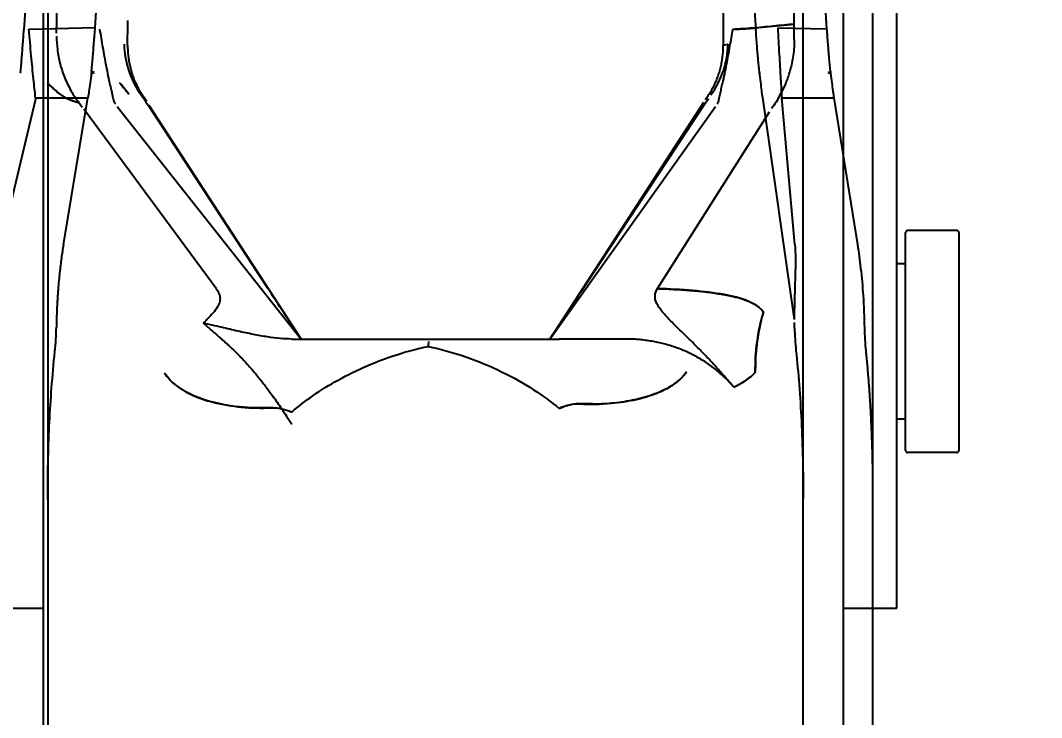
# Model space of a CAD drawing. Header units: millimetres. Extents: x 324 to 7054, y -67 to 2159.
# Drawn here: x 4448.41 to 4471.38, y 1478.46 to 1494.15 of the extents above; entities that cross this region are included whole.
import ezdxf

# ---------------------------------------------------------------- set-up
doc = ezdxf.new("R2010")
doc.units = ezdxf.units.MM
doc.header["$LTSCALE"] = 153.67
doc.header["$PDMODE"] = 3
doc.header["$PDSIZE"] = 8
doc.layers.get('0').update_dxf_attribs({"linetype": 'CONTINUOUS'})
doc.layers.get('Defpoints').update_dxf_attribs({"linetype": 'CONTINUOUS'})
doc.layers.add('CONSTRUCTION_BODIES', color=7, linetype='CONTINUOUS')
doc.styles.get("Standard").update_dxf_attribs({"font": 'times.ttf'})
doc.dimstyles.get("Standard").update_dxf_attribs({"dimtxt": 17.5, "dimasz": 17.5, "dimexe": 1.5, "dimexo": 1, "dimtad": 1, "dimdsep": 46, "dimtxsty": 'Standard', "dimblk": '_FILLED', "dimblk1": '_FILLED', "dimblk2": '_FILLED', "dimcen": 0.09, "dimazin": 2, "dimtol": 1, "dimtp": 0.01, "dimtm": 0.01, "dimtfac": 1, "dimtofl": 0, "dimtmove": 0, "dimatfit": 3, "dimldrblk": '_FILLED', "dimfxl": 1, "dimtolj": 1, "dimarcsym": 0})

# ---------------------------------------------------------------- blocks, each defined once
blk = doc.blocks.new('_FILLED')
at = {"color": 0, "linetype": 'ByBlock'}
blk.add_solid([(0, 0), (-1, 0.2143), (-1, -0.2143)], dxfattribs=at)
blk = doc.blocks.new('*D272')
at = {"color": 0, "lineweight": -2}
for p, q in [((4444.035, 1611.977), (4530.5, 1611.977)), ((4529, 1594.477), (4529, 1521.731)), ((4529, 1429.477), (4529, 1502.223)), ((4444.035, 1411.977), (4530.5, 1411.977))]:
    blk.add_line(p, q, dxfattribs=at)
at = {"layer": 'Defpoints', "color": 0}
for p in [(4443.035, 1611.977), (4443.035, 1411.977), (4529, 1411.977)]:
    blk.add_point(p, dxfattribs=at)
at = {"color": 0, "linetype": 'ByBlock', "lineweight": -2, "xscale": 17.5, "yscale": 17.5, "zscale": 17.5}
for p, rotation in [((4529, 1611.977), 90), ((4529, 1411.977), 270)]:
    blk.add_blockref('_FILLED', p, dxfattribs=dict(at, rotation=rotation))
at = {"insert": (4529, 1511.977), "char_height": 17.5, "attachment_point": 5}
blk.add_mtext('\\A1;\\A1;%%c200', dxfattribs=at)

msp = doc.modelspace()

# ---------------------------------------------------------------- linework, layer by layer
at = {"linetype": 'Continuous'}
for p, q in [((4448.92493, 1414.96197), (4448.92545, 1543.91706)), ((4466.92493, 1414.9619), (4466.92545, 1543.91699)), ((4468.1252, 1480.92093), (4468.12545, 1543.91698)), ((4468.32521, 1484.47081), (4468.32523, 1489.37106)), ((4469.47523, 1489.42093), (4468.37523, 1489.42093)), ((4469.52523, 1489.37105), (4469.52521, 1484.47081)), ((4468.27523, 1488.67093), (4468.12523, 1488.67093)), ((4468.27522, 1485.17093), (4468.12522, 1485.17093)), ((4469.47521, 1484.42093), (4468.37521, 1484.42093)), ((4447.7252, 1480.92102), (4448.9252, 1480.92101)), ((4466.9252, 1480.92094), (4468.1252, 1480.92093))]:
    msp.add_line(p, q, dxfattribs=at)
for centre, start, end in [((4468.37523, 1489.37093), 89.99977, 179.856874), ((4469.47523, 1489.37093), 0.137027, 89.99977), ((4468.27523, 1488.72093), 269.99977, 359.891071), ((4468.27522, 1485.12093), 0.108468, 89.99977), ((4468.37521, 1484.47093), 180.142665, 269.99977), ((4469.47521, 1484.47093), 269.99977, 359.862512)]:
    msp.add_arc(centre, 0.05, start, end, dxfattribs=at)
at = {"layer": 'CONSTRUCTION_BODIES', "linetype": 'Continuous'}
for p, q in [((4449.02022, 1508.41767), (4449.01982, 1409.97716)), ((4466.01982, 1409.97709), (4466.02022, 1508.4176)), ((4467.58285, 1508.40559), (4467.58245, 1409.63331)), ((4448.94905, 1500.90977), (4448.48407, 1493.93559)), ((4450.08743, 1493.98597), (4450.54905, 1500.90976)), ((4464.4937, 1500.87419), (4464.95689, 1493.92587)), ((4466.55476, 1493.95776), (4466.0937, 1500.87418)), ((4449.22017, 1497.06814), (4449.22016, 1494.00219)), ((4464.22017, 1497.10113), (4464.22016, 1494.01873)), ((4465.82016, 1494.06615), (4465.82017, 1497.10112)), ((4448.59643, 1493.95017), (4450.08743, 1493.98589)), ((4465.01851, 1493.98616), (4465.82016, 1494.06619)), ((4465.44745, 1493.98425), (4466.55476, 1493.95763)), ((4465.82107, 1493.71785), (4465.82016, 1494.06619)), ((4464.22142, 1493.58778), (4464.32874, 1493.61669)), ((4448.4206, 1492.97691), (4448.40611, 1492.97029)), ((4450.00658, 1492.99993), (4450.00124, 1492.95499)), ((4450.00124, 1492.95499), (4450.06319, 1492.97689)), ((4450.06319, 1492.97689), (4450.00658, 1492.99993)), ((4465.01429, 1492.97735), (4465.03381, 1492.97785)), ((4466.58253, 1492.97682), (4466.63297, 1492.99742)), ((4466.58253, 1492.97682), (4466.63746, 1492.95718)), ((4466.63297, 1492.99742), (4466.63746, 1492.95718)), ((4450.63461, 1492.74201), (4450.65021, 1492.72723)), ((4451.12031, 1492.47346), (4451.12707, 1492.47482)), ((4451.12707, 1492.47482), (4451.14396, 1492.47714)), ((4448.74459, 1492.37897), (4447.96178, 1489.09343)), ((4448.74603, 1492.40218), (4449.92442, 1492.40249)), ((4449.37319, 1489.09519), (4449.92442, 1492.40249)), ((4451.29695, 1492.24333), (4454.72013, 1486.97685)), ((4463.78058, 1492.30054), (4460.32013, 1486.97683)), ((4463.78697, 1492.23985), (4461.07684, 1488.1256)), ((4465.10144, 1492.41116), (4465.81961, 1487.41353)), ((4465.53793, 1492.40427), (4466.71218, 1492.40325)), ((4465.83108, 1489.10465), (4465.53793, 1492.40427)), ((4466.71218, 1492.40325), (4467.24171, 1489.10263)), ((4452.8125, 1488.11283), (4449.83281, 1492.1473)), ((4450.58327, 1492.21391), (4454.72013, 1486.97685)), ((4451.2943, 1492.2189), (4453.96149, 1488.13769)), ((4460.32013, 1486.97683), (4464.04955, 1492.21386)), ((4462.74358, 1488.11257), (4465.26047, 1492.09303)), ((4465.10348, 1487.61133), (4465.12433, 1487.58311)), ((4454.51187, 1486.97685), (4460.52839, 1486.97683)), ((4454.72015, 1486.97684), (4460.32012, 1486.97684)), ((4462.02524, 1486.97695), (4460.52839, 1486.97679)), ((4464.94403, 1486.41188), (4464.94258, 1486.2248)), ((4464.94258, 1486.22479), (4464.90479, 1486.18684))]:
    msp.add_line(p, q, dxfattribs=at)
msp.add_lwpolyline([(4448.74603, 1492.40218), (4448.74647, 1492.39446), (4448.74598, 1492.38672), (4448.74459, 1492.37897)], dxfattribs=at)
for centre, radius, start, end in [((4382.4165, 1494.13505), 68.40365, 359.5457956, 0.0112145), ((4404.7591, 1493.97776), 44.46106, 359.851125, 0.031485), ((4535.98224, 1494.01258), 71.76208, 179.9950892, 180.3392146), ((4452.76011, 1493.65698), 2.02226, 181.205471, 215.819827), ((4462.30608, 1493.65741), 2.02312, 324.110117, 358.846621), ((4426.55483, 1476.23408), 29.46965, 33.081829, 33.447898), ((4491.39966, 1474.40426), 32.91025, 146.688365, 146.937633), ((3897.72502, 1123.71711), 664.9822, 33.11149097, 33.2309755), ((4928.68297, 1179.22238), 560.42536, 146.5510268, 146.6916623), ((4469.6433, 1486.28788), 4.70092, 164.006721, 178.48871), ((4443.23679, 1487.33172), 5.97913, 353.887507, 359.151148), ((4471.80787, 1487.35788), 5.98427, 181.303996, 186.124982), ((4473.34534, 1487.32302), 5.94837, 180.893958, 185.92004)]:
    msp.add_arc(centre, radius, start, end, dxfattribs=at)
for points, knots in [([(4448.40611, 1492.97029), (4448.41576, 1493.0677), (4448.4345, 1493.2711), (4448.46033, 1493.5929), (4448.47619, 1493.81728), (4448.48407, 1493.93559)], [0, 0, 0, 0, 0.30322097, 0.63270289, 1, 1, 1, 1]), ([(4448.74604, 1492.40171), (4448.73001, 1492.54291), (4448.69735, 1492.85851), (4448.64677, 1493.3746), (4448.61383, 1493.74963), (4448.59643, 1493.95017)], [0, 0, 0, 0, 0.27402517, 0.6118356, 1, 1, 1, 1]), ([(4450.00675, 1493.00115), (4450.01705, 1493.1025), (4450.03479, 1493.31398), (4450.06131, 1493.64225), (4450.07961, 1493.86901), (4450.08743, 1493.98589)], [0, 0, 0, 0, 0.30929961, 0.64433458, 1, 1, 1, 1]), ([(4450.42825, 1492.68484), (4450.39806, 1492.82941), (4450.34102, 1493.11657), (4450.26301, 1493.53762), (4450.21833, 1493.81456), (4450.19433, 1493.94785)], [0, 0, 0, 0, 0.34491087, 0.68371567, 1, 1, 1, 1]), ([(4464.43178, 1493.94763), (4464.40846, 1493.82014), (4464.3649, 1493.55561), (4464.28913, 1493.15261), (4464.23398, 1492.87764), (4464.20458, 1492.73875)], [0, 0, 0, 0, 0.3160764, 0.65377409, 1, 1, 1, 1]), ([(4465.82016, 1494.06615), (4465.66205, 1494.04996), (4465.34972, 1494.01965), (4464.8876, 1493.97158), (4464.58239, 1493.95394), (4464.43178, 1493.94763)], [0, 0, 0, 0, 0.34213894, 0.67551093, 1, 1, 1, 1]), ([(4464.43178, 1493.94763), (4464.49591, 1493.94963), (4464.62531, 1493.95514), (4464.82084, 1493.96924), (4464.95226, 1493.98014), (4465.01851, 1493.98619)], [0, 0, 0, 0, 0.32731044, 0.66059407, 1, 1, 1, 1]), ([(4465.03381, 1492.97785), (4465.02436, 1493.07226), (4465.00594, 1493.27099), (4464.98038, 1493.58702), (4464.9647, 1493.80865), (4464.95689, 1493.92587)], [0, 0, 0, 0, 0.2992617, 0.62945862, 1, 1, 1, 1]), ([(4465.44745, 1493.98425), (4465.45822, 1493.78388), (4465.47838, 1493.39698), (4465.50983, 1492.87022), (4465.52919, 1492.54375), (4465.53792, 1492.40375)], [0, 0, 0, 0, 0.38025359, 0.73418811, 1, 1, 1, 1]), ([(4466.63284, 1492.99849), (4466.62291, 1493.09754), (4466.60579, 1493.30383), (4466.58007, 1493.62356), (4466.56237, 1493.84409), (4466.55476, 1493.95763)], [0, 0, 0, 0, 0.310324, 0.64526092, 1, 1, 1, 1]), ([(4449.21984, 1493.79379), (4449.21952, 1493.69312), (4449.23204, 1493.48705), (4449.29111, 1493.17584), (4449.39403, 1492.86174), (4449.53767, 1492.56425), (4449.65827, 1492.38036), (4449.72142, 1492.29656)], [0, 0, 0, 0, 0.18811415, 0.384557, 0.59037762, 0.80393346, 1, 1, 1, 1]), ([(4465.82107, 1493.71785), (4465.82145, 1493.64541), (4465.81602, 1493.50911), (4465.79254, 1493.31771), (4465.7596, 1493.15022), (4465.721, 1493.00315), (4465.67755, 1492.86816), (4465.62664, 1492.73586), (4465.56596, 1492.59679), (4465.4862, 1492.45587), (4465.4407, 1492.3534), (4465.41003, 1492.30582)], [0, 0, 0, 0, 0.14596814, 0.27441333, 0.38820426, 0.48962778, 0.58062826, 0.67377174, 0.77521094, 0.88593818, 1, 1, 1, 1]), ([(4450.81838, 1493.59279), (4450.81809, 1493.55172), (4450.81995, 1493.47006), (4450.82998, 1493.34848), (4450.84712, 1493.22837), (4450.87143, 1493.10925), (4450.90257, 1492.993), (4450.93992, 1492.88088), (4450.98258, 1492.77399), (4451.03063, 1492.67125), (4451.0841, 1492.57215), (4451.12341, 1492.5084), (4451.14396, 1492.47714)], [0, 0, 0, 0, 0.10451917, 0.20768516, 0.31027251, 0.41307142, 0.51685027, 0.61632965, 0.71362696, 0.80954287, 0.90479319, 1, 1, 1, 1]), ([(4463.89624, 1492.47867), (4463.91674, 1492.50987), (4463.95583, 1492.57332), (4464.00891, 1492.67166), (4464.05643, 1492.77311), (4464.09857, 1492.87825), (4464.13588, 1492.98936), (4464.16727, 1493.10534), (4464.19195, 1493.22489), (4464.20931, 1493.34493), (4464.21954, 1493.46594), (4464.22156, 1493.54705), (4464.22136, 1493.58778)], [0, 0, 0, 0, 0.09555106, 0.19058409, 0.28581994, 0.38209007, 0.48031689, 0.58558684, 0.68938193, 0.79250965, 0.89578741, 1, 1, 1, 1]), ([(4450.00154, 1492.95633), (4449.99234, 1492.88438), (4449.97684, 1492.75088), (4449.95105, 1492.56616), (4449.93292, 1492.45365), (4449.92442, 1492.40226)], [0, 0, 0, 0, 0.38895574, 0.72066331, 1, 1, 1, 1]), ([(4465.03381, 1492.97796), (4465.04178, 1492.90453), (4465.05677, 1492.7689), (4465.07905, 1492.57993), (4465.09379, 1492.46444), (4465.10144, 1492.41116)], [0, 0, 0, 0, 0.38816259, 0.71713926, 1, 1, 1, 1]), ([(4466.63732, 1492.95837), (4466.64619, 1492.88666), (4466.66147, 1492.75328), (4466.68644, 1492.56814), (4466.70391, 1492.45494), (4466.71217, 1492.40305)], [0, 0, 0, 0, 0.38684163, 0.71867947, 1, 1, 1, 1]), ([(4449.25834, 1492.51895), (4449.21805, 1492.54935), (4449.15482, 1492.60921), (4449.07441, 1492.6867), (4449.02675, 1492.72513), (4449.00663, 1492.73943)], [0, 0, 0, 0, 0.45116487, 0.77950261, 1, 1, 1, 1]), ([(4449.00663, 1492.73941), (4449.03883, 1492.71352), (4449.11269, 1492.64608), (4449.24905, 1492.52142), (4449.44846, 1492.37909), (4449.62575, 1492.32161), (4449.7214, 1492.29655)], [0, 0, 0, 0, 0.14555865, 0.35200544, 0.65163047, 1, 1, 1, 1]), ([(4450.8486, 1492.49132), (4450.81625, 1492.52767), (4450.74396, 1492.61009), (4450.68067, 1492.70167), (4450.63465, 1492.74202)], [0, 0, 0, 0, 0.44292028, 1, 1, 1, 1]), ([(4450.65021, 1492.72726), (4450.66069, 1492.71619), (4450.69357, 1492.6794), (4450.75701, 1492.59851), (4450.8111, 1492.52962), (4450.84858, 1492.49135)], [0, 0, 0, 0, 0.1482166, 0.48021889, 1, 1, 1, 1]), ([(4464.12448, 1492.36587), (4464.13339, 1492.40634), (4464.15152, 1492.48818), (4464.17819, 1492.61248), (4464.19569, 1492.69637), (4464.20458, 1492.73875)], [0, 0, 0, 0, 0.32592769, 0.65936064, 1, 1, 1, 1]), ([(4449.72142, 1492.29656), (4449.6663, 1492.30362), (4449.56939, 1492.33699), (4449.44555, 1492.39387), (4449.34439, 1492.45352), (4449.28644, 1492.49597), (4449.25832, 1492.51898)], [0, 0, 0, 0, 0.32162587, 0.58502618, 0.78968629, 1, 1, 1, 1]), ([(4450.42825, 1492.68483), (4450.43533, 1492.65073), (4450.44929, 1492.5831), (4450.47052, 1492.48267), (4450.48489, 1492.41639), (4450.49198, 1492.38355)], [0, 0, 0, 0, 0.33932322, 0.67272209, 1, 1, 1, 1]), ([(4451.12031, 1492.47345), (4451.14068, 1492.44531), (4451.18059, 1492.3888), (4451.2384, 1492.3038), (4451.27591, 1492.24703), (4451.2943, 1492.2189)], [0, 0, 0, 0, 0.33804168, 0.67297827, 1, 1, 1, 1]), ([(4449.37319, 1489.09519), (4449.36508, 1489.04655), (4449.34924, 1488.94687), (4449.32715, 1488.79356), (4449.30637, 1488.63305), (4449.28712, 1488.46533), (4449.26939, 1488.28821), (4449.25632, 1488.13418), (4449.24681, 1488.00482), (4449.24016, 1487.90384), (4449.23414, 1487.80022), (4449.22879, 1487.69394), (4449.22416, 1487.585), (4449.2203, 1487.47341), (4449.21726, 1487.35917), (4449.21583, 1487.28212), (4449.21527, 1487.24315)], [0, 0, 0, 0, 0.07950705, 0.16275434, 0.24974483, 0.34048246, 0.43497268, 0.53675118, 0.58973965, 0.64412918, 0.69992141, 0.75711824, 0.81572186, 0.87573474, 0.93715971, 1, 1, 1, 1]), ([(4465.83108, 1489.10465), (4465.84031, 1489.00059), (4465.84865, 1488.77001), (4465.84144, 1488.38843), (4465.82514, 1487.92929), (4465.81906, 1487.59582), (4465.81961, 1487.41352)], [0, 0, 0, 0, 0.1852558, 0.40867091, 0.6767302, 1, 1, 1, 1]), ([(4467.24171, 1489.10263), (4467.26984, 1488.92736), (4467.32139, 1488.54538), (4467.37636, 1487.92081), (4467.39401, 1487.47168), (4467.3977, 1487.23021)], [0, 0, 0, 0, 0.28322117, 0.61470588, 1, 1, 1, 1]), ([(4452.81254, 1488.11282), (4452.83482, 1488.08264), (4452.87861, 1488.0104), (4452.90869, 1487.88637), (4452.87631, 1487.75138), (4452.79406, 1487.62294), (4452.69579, 1487.5127), (4452.60069, 1487.41431), (4452.54828, 1487.36116), (4452.52109, 1487.33342)], [0, 0, 0, 0, 0.12117079, 0.27120467, 0.39791133, 0.55805905, 0.75892649, 0.87453954, 1, 1, 1, 1]), ([(4464.45753, 1485.89252), (4464.38579, 1485.97841), (4464.24814, 1486.13944), (4464.0468, 1486.36449), (4463.86152, 1486.5634), (4463.69025, 1486.74061), (4463.53189, 1486.89964), (4463.38582, 1487.04336), (4463.25163, 1487.17411), (4463.12917, 1487.29397), (4463.01857, 1487.40465), (4462.92062, 1487.50771), (4462.83664, 1487.60436), (4462.7685, 1487.69608), (4462.70551, 1487.80518), (4462.66803, 1487.95325), (4462.71279, 1488.06388), (4462.74358, 1488.11257)], [0, 0, 0, 0, 0.11519497, 0.21805125, 0.31080878, 0.39499789, 0.47172659, 0.54182213, 0.60593683, 0.66459303, 0.71820836, 0.76699118, 0.81091695, 0.84997933, 0.88430626, 0.94070388, 1, 1, 1, 1]), ([(4462.74358, 1488.11257), (4462.78115, 1488.10648), (4462.85696, 1488.11009), (4462.97275, 1488.10228), (4463.08741, 1488.09722), (4463.21171, 1488.08994), (4463.33466, 1488.08205), (4463.46437, 1488.07249), (4463.5953, 1488.06158), (4463.74024, 1488.04765), (4463.90122, 1488.02944), (4464.04712, 1488.00966), (4464.1954, 1487.98607), (4464.32884, 1487.96138), (4464.46204, 1487.93169), (4464.57278, 1487.90225), (4464.67746, 1487.86974), (4464.79021, 1487.82774), (4464.91137, 1487.76951), (4465.02048, 1487.6988), (4465.0812, 1487.63905), (4465.10348, 1487.61133)], [0, 0, 0, 0, 0.04645819, 0.09177265, 0.14175887, 0.18647166, 0.24372896, 0.29210721, 0.3451891, 0.40405455, 0.46978345, 0.54288731, 0.58371041, 0.65299947, 0.70845344, 0.75020039, 0.79280385, 0.84218172, 0.89688516, 0.95660469, 1, 1, 1, 1]), ([(4465.1243, 1487.583), (4465.04559, 1487.69435), (4464.74879, 1487.87116), (4464.20083, 1487.99625), (4463.51064, 1488.07608), (4463.00843, 1488.10468), (4462.74358, 1488.11257)], [0, 0, 0, 0, 0.16448184, 0.39309947, 0.68038822, 1, 1, 1, 1]), ([(4454.51187, 1486.97685), (4454.42612, 1486.97685), (4454.24399, 1486.98643), (4453.95662, 1487.02299), (4453.63946, 1487.08042), (4453.29294, 1487.1553), (4452.91716, 1487.243), (4452.65665, 1487.30349), (4452.52109, 1487.33343)], [0, 0, 0, 0, 0.12697153, 0.26960616, 0.42867071, 0.60403891, 0.79446076, 1, 1, 1, 1]), ([(4452.52109, 1487.33343), (4452.55738, 1487.30229), (4452.62459, 1487.24434), (4452.71803, 1487.16314), (4452.80749, 1487.08488), (4452.89173, 1487.01078), (4452.97615, 1486.93606), (4453.05563, 1486.86576), (4453.13531, 1486.79356), (4453.22038, 1486.71285), (4453.30425, 1486.62981), (4453.39197, 1486.53921), (4453.48236, 1486.44215), (4453.58704, 1486.32474), (4453.68331, 1486.2114), (4453.76891, 1486.10665), (4453.84087, 1486.01616), (4453.91818, 1485.91616), (4454.0012, 1485.80563), (4454.09029, 1485.68342), (4454.18588, 1485.54832), (4454.28839, 1485.39902), (4454.39823, 1485.23412), (4454.47315, 1485.11831), (4454.51187, 1485.05755)], [0, 0, 0, 0, 0.04720444, 0.08759499, 0.12219821, 0.16452893, 0.19834305, 0.23347927, 0.26927635, 0.30447672, 0.34922509, 0.38577012, 0.42895126, 0.48013561, 0.54102287, 0.57573201, 0.6136667, 0.65514077, 0.70049707, 0.75011785, 0.80442449, 0.86385578, 0.92888264, 1, 1, 1, 1]), ([(4464.4575, 1485.89252), (4464.42912, 1485.92649), (4464.37069, 1485.99315), (4464.2783, 1486.08904), (4464.18116, 1486.18089), (4464.07921, 1486.26867), (4463.97279, 1486.35207), (4463.86228, 1486.43076), (4463.74813, 1486.50448), (4463.63037, 1486.57323), (4463.50894, 1486.63703), (4463.38406, 1486.69568), (4463.25612, 1486.749), (4463.12551, 1486.79691), (4462.99228, 1486.83941), (4462.85628, 1486.87648), (4462.71933, 1486.90763), (4462.58196, 1486.93291), (4462.44472, 1486.95244), (4462.30618, 1486.96646), (4462.16621, 1486.97494), (4462.07238, 1486.97683), (4462.02524, 1486.97683)], [0, 0, 0, 0, 0.048298, 0.09667498, 0.14524262, 0.19411636, 0.24341627, 0.29272373, 0.34209147, 0.39163123, 0.44146375, 0.4917191, 0.54211739, 0.59265812, 0.64346435, 0.69466868, 0.74641126, 0.79667117, 0.84703375, 0.89762264, 0.94856755, 1, 1, 1, 1]), ([(4454.51187, 1485.33348), (4454.6632, 1485.46368), (4455, 1485.72215), (4455.56607, 1486.07211), (4456.1986, 1486.38306), (4456.87662, 1486.63691), (4457.3433, 1486.76121), (4457.58115, 1486.81226)], [0, 0, 0, 0, 0.17411546, 0.36950418, 0.57957386, 0.7878252, 1, 1, 1, 1]), ([(4457.58115, 1486.81226), (4457.86815, 1486.75024), (4458.4319, 1486.593), (4459.22706, 1486.26255), (4459.92953, 1485.86962), (4460.34609, 1485.5673), (4460.52838, 1485.41479)], [0, 0, 0, 0, 0.26771697, 0.53209091, 0.78329882, 1, 1, 1, 1]), ([(4465.85775, 1486.71937), (4465.88517, 1486.46319), (4465.93291, 1485.93442), (4465.98315, 1485.11848), (4466.01355, 1484.26137), (4466.02011, 1483.67696), (4466.02012, 1483.37914)], [0, 0, 0, 0, 0.23102532, 0.47598732, 0.73295114, 1, 1, 1, 1]), ([(4449.02012, 1483.36135), (4449.02013, 1483.67598), (4449.02706, 1484.25841), (4449.05739, 1485.09673), (4449.10574, 1485.89373), (4449.15281, 1486.42237), (4449.18193, 1486.69506)], [0, 0, 0, 0, 0.28268274, 0.52325861, 0.75361083, 1, 1, 1, 1]), ([(4467.4287, 1486.7095), (4467.43382, 1486.65994), (4467.44382, 1486.56026), (4467.45798, 1486.40984), (4467.4714, 1486.25775), (4467.48406, 1486.10396), (4467.49596, 1485.94846), (4467.50712, 1485.79124), (4467.51753, 1485.63228), (4467.52718, 1485.47157), (4467.53608, 1485.3091), (4467.54421, 1485.14528), (4467.55156, 1484.98034), (4467.55813, 1484.81447), (4467.56393, 1484.64747), (4467.56896, 1484.47932), (4467.57321, 1484.30999), (4467.57669, 1484.13949), (4467.57939, 1483.96778), (4467.58132, 1483.79485), (4467.58249, 1483.61879), (4467.58275, 1483.50037), (4467.58275, 1483.44)], [0, 0, 0, 0, 0.04564865, 0.09178291, 0.1384083, 0.18553037, 0.23315468, 0.28128677, 0.32993223, 0.37909665, 0.42878563, 0.47900479, 0.52936357, 0.58005393, 0.63108213, 0.68245445, 0.73417713, 0.78625644, 0.83869863, 0.89150994, 0.9446966, 1, 1, 1, 1]), ([(4451.64862, 1486.20972), (4451.70866, 1486.11784), (4451.88537, 1485.93039), (4452.26039, 1485.70213), (4452.77308, 1485.52848), (4453.38868, 1485.42843), (4453.83008, 1485.41769), (4454.05722, 1485.42803)], [0, 0, 0, 0, 0.12544564, 0.28950743, 0.4972357, 0.74011702, 1, 1, 1, 1]), ([(4454.51187, 1485.33349), (4454.39007, 1485.37508), (4454.15165, 1485.44256), (4453.78469, 1485.42269), (4453.41845, 1485.43358), (4453.03491, 1485.48509), (4452.64238, 1485.57189), (4452.25928, 1485.70985), (4451.90974, 1485.90994), (4451.71982, 1486.1014), (4451.64863, 1486.20972)], [0, 0, 0, 0, 0.12491724, 0.23660916, 0.3543777, 0.48051782, 0.61151294, 0.7440064, 0.87419191, 1, 1, 1, 1]), ([(4463.39801, 1486.23883), (4463.31685, 1486.12265), (4463.09009, 1485.92266), (4462.68059, 1485.72645), (4462.23034, 1485.60057), (4461.77423, 1485.53037), (4461.33488, 1485.50192), (4460.91641, 1485.53965), (4460.65151, 1485.46483), (4460.52838, 1485.41479)], [0, 0, 0, 0, 0.13837631, 0.2872365, 0.44098941, 0.59308598, 0.73718472, 0.87023555, 1, 1, 1, 1]), ([(4460.98448, 1485.51791), (4461.22289, 1485.50471), (4461.65531, 1485.51194), (4462.23539, 1485.59918), (4462.68386, 1485.73005), (4463.01423, 1485.88844), (4463.24522, 1486.05539), (4463.35602, 1486.17882), (4463.39799, 1486.2388)], [0, 0, 0, 0, 0.27492471, 0.49588591, 0.67377752, 0.81080704, 0.91570759, 1, 1, 1, 1]), ([(4464.4575, 1485.89252), (4464.52357, 1485.92434), (4464.64626, 1485.98956), (4464.80975, 1486.10003), (4464.90263, 1486.18242), (4464.94258, 1486.2248)], [0, 0, 0, 0, 0.3723837, 0.70428298, 1, 1, 1, 1]), ([(4464.90479, 1486.1868), (4464.86267, 1486.14701), (4464.74991, 1486.05455), (4464.59604, 1485.96153), (4464.4876, 1485.90701), (4464.45753, 1485.89255)], [0, 0, 0, 0, 0.32264362, 0.81340199, 1, 1, 1, 1]), ([(4454.05722, 1485.42803), (4454.10857, 1485.43078), (4454.21296, 1485.42452), (4454.36495, 1485.38808), (4454.46351, 1485.35304), (4454.51187, 1485.33348)], [0, 0, 0, 0, 0.32992543, 0.66533055, 1, 1, 1, 1]), ([(4460.52838, 1485.41479), (4460.57639, 1485.43574), (4460.67471, 1485.47363), (4460.82705, 1485.51409), (4460.93271, 1485.52118), (4460.98456, 1485.51791)], [0, 0, 0, 0, 0.33327886, 0.66939628, 1, 1, 1, 1])]:
    msp.add_open_spline(points, degree=3, knots=knots, dxfattribs=at)
for points in [[(4449.7214, 1492.29655), (4449.74739, 1492.26203), (4449.77343, 1492.22755), (4449.7991, 1492.19279)], [(4450.49198, 1492.38355), (4450.50074, 1492.34295), (4450.51692, 1492.30232), (4450.54267, 1492.26973)], [(4463.78697, 1492.23985), (4463.82105, 1492.29159), (4463.85471, 1492.34367), (4463.89106, 1492.39385)], [(4464.12448, 1492.36587), (4464.1166, 1492.3301), (4464.10358, 1492.29423), (4464.08233, 1492.26439)], [(4465.41003, 1492.30582), (4465.37869, 1492.25719), (4465.34127, 1492.21264), (4465.31034, 1492.16375)], [(4464.94259, 1486.22482), (4464.93717, 1486.68154), (4464.99758, 1487.14415), (4465.12428, 1487.58298)], [(4465.82515, 1487.22169), (4465.82419, 1487.26436), (4465.82324, 1487.30704), (4465.82173, 1487.34969)], [(4457.58115, 1486.81225), (4457.58682, 1486.84963), (4457.59167, 1486.88732), (4457.60146, 1486.92384)]]:
    msp.add_open_spline(points, degree=3, dxfattribs=at)

# ---------------------------------------------------------------- dimensions: what is measured, and where the dimension line sits
dim = msp.add_linear_dim(base=(4529, 1411.97699), p1=(4443.03476, 1611.97699), p2=(4443.03476, 1411.97699), angle=90, text='\\A1;%%c200', dimstyle='Standard', override={"dimtad": 0, "dimtih": 1, "dimtoh": 1, "dimdec": 4, "dimzin": 0, "dimtxsty": 'Standard', "dimcen": 25.146, "dimclrt": 256, "dimadec": 0, "dimazin": 0, "dimtdec": 4, "dimtzin": 0})
dim.commit()
dim.dimension.update_dxf_attribs({"geometry": '*D272', "text_midpoint": (4529, 1511.97699), "dimtype": 160})

doc.saveas('drawing.dxf')
